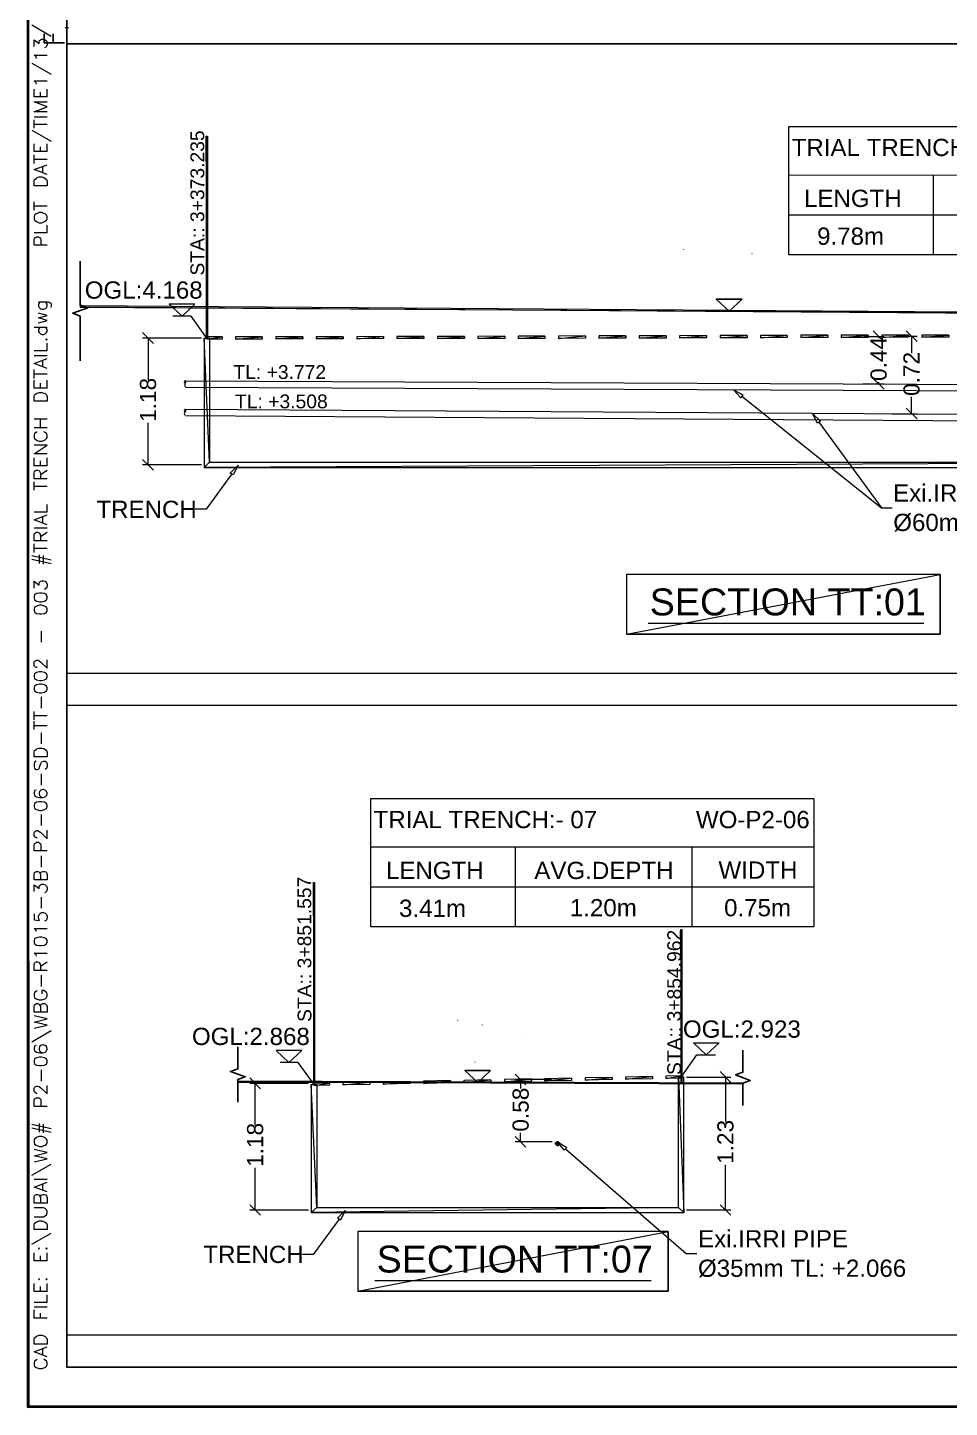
# Model space of a CAD drawing. Header units: inches. Extents: x -0.6 to 32.5, y 0.8 to 22.6.
# Drawn here: x 0.64 to 6.29, y 0.78 to 9.23 of the extents above; entities that cross this region are included whole.
import ezdxf

# ---------------------------------------------------------------- set-up
doc = ezdxf.new("R2010")
doc.units = ezdxf.units.IN
doc.header["$MEASUREMENT"] = 0
doc.layers.add('PDF_Geometry', color=7, linetype='Continuous', true_color=0xa5a5a5)
doc.layers.add('PDF_Text', color=7, linetype='Continuous')
doc.styles.add('PDF Arial', font='arial.ttf')

msp = doc.modelspace()

# ---------------------------------------------------------------- linework, layer by layer
at = {"layer": 'PDF_Geometry', "color": 7, "lineweight": 0}
for points in [[(0.6506, 22.5839), (0.6439, 22.5905), (0.6506, 0.7872), (0.6506, 22.5839)], [(0.6439, 22.5905), (0.6506, 0.7872), (0.6439, 0.7789), (0.6439, 22.5905)], [(10.1706, 5.2756), (10.1706, 9.1306), (0.8839, 9.1306), (0.8839, 5.2756), (10.1706, 5.2756)], [(5.0139, 6.9622), (4.9689, 7.0122), (5.0272, 6.9806), (5.0139, 6.9622)], [(5.4839, 6.8072), (5.4539, 6.8672), (5.5022, 6.8206), (5.4839, 6.8072)], [(1.8856, 6.5022), (1.9339, 6.5506), (1.9039, 6.4906), (1.8856, 6.5022)], [(4.3139, 5.8806), (4.3139, 5.5156), (6.2356, 5.5156), (6.2356, 5.8806), (4.3139, 5.8806)], [(4.4456, 5.5822), (6.1356, 5.5822)], [(7.0389, 1.2239), (7.0389, 5.0789), (0.8839, 5.0789), (0.8839, 1.2239), (7.0389, 1.2239)], [(3.9322, 2.3539), (3.8906, 2.4056), (3.9472, 2.3706), (3.9322, 2.3539)], [(2.5422, 1.9389), (2.5906, 1.9856), (2.5606, 1.9256), (2.5422, 1.9389)], [(2.6672, 1.8556), (2.6672, 1.4906), (4.5689, 1.4906), (4.5689, 1.8556), (2.6672, 1.8556)], [(2.7722, 1.5572), (4.4639, 1.5572)], [(0.6506, 0.7872), (0.6439, 0.7789), (32.4956, 0.7872), (0.6506, 0.7872)], [(0.6439, 0.7789), (32.4956, 0.7872), (32.5039, 0.7789), (0.6439, 0.7789)]]:
    msp.add_lwpolyline(points, dxfattribs=at)
at = {"layer": 'PDF_Geometry', "color": 7, "lineweight": 25}
for points in [[(27.7256, 1.0256), (27.7256, 22.3439), (0.8839, 22.3439), (0.8839, 1.0256), (27.7256, 1.0256)], [(0.8839, 9.1306), (27.7256, 9.1306)]]:
    msp.add_lwpolyline(points, dxfattribs=at)
at = {"layer": 'PDF_Geometry', "color": 8, "lineweight": 9}
for points in [[(0.6689, 9.2472), (0.7889, 9.1789)], [(0.6839, 9.1139), (0.6839, 9.1556), (0.7139, 9.1339), (0.7139, 9.1439), (0.7172, 9.1522), (0.7222, 9.1556), (0.7322, 9.1589), (0.7406, 9.1589), (0.7522, 9.1556), (0.7589, 9.1489), (0.7639, 9.1372), (0.7639, 9.1256), (0.7589, 9.1139), (0.7556, 9.1106), (0.7472, 9.1072)], [(0.6989, 9.0422), (0.6956, 9.0506), (0.6839, 9.0622), (0.7639, 9.0622)], [(0.6689, 9.0122), (0.7889, 8.9456)], [(0.6989, 8.8839), (0.6956, 8.8922), (0.6839, 8.9039), (0.7639, 8.9039)], [(0.7639, 8.8056), (0.6839, 8.8056), (0.6839, 8.8539)], [(0.7222, 8.8056), (0.7222, 8.8356)], [(0.7639, 8.8056), (0.7639, 8.8539)], [(0.7639, 8.7156), (0.6839, 8.7156), (0.7639, 8.7456), (0.6839, 8.7756), (0.7639, 8.7756)], [(0.6839, 8.6839), (0.7639, 8.6839)], [(0.6839, 8.6139), (0.6839, 8.6656)], [(0.6839, 8.6389), (0.7639, 8.6389)], [(0.6689, 8.6022), (0.7889, 8.5339)], [(0.7639, 8.4706), (0.6839, 8.4706), (0.6839, 8.5189)], [(0.7222, 8.4706), (0.7222, 8.5006)], [(0.7639, 8.4706), (0.7639, 8.5189)], [(0.6839, 8.3989), (0.6839, 8.4506)], [(0.6839, 8.4239), (0.7639, 8.4239)], [(0.7639, 8.3306), (0.6839, 8.3606), (0.7639, 8.3906)], [(0.7372, 8.3422), (0.7372, 8.3789)], [(0.7639, 8.2622), (0.6839, 8.2622), (0.6839, 8.2889), (0.6872, 8.3006), (0.6956, 8.3072), (0.7022, 8.3122), (0.7139, 8.3156), (0.7322, 8.3156), (0.7439, 8.3122), (0.7522, 8.3072), (0.7589, 8.3006), (0.7639, 8.2889), (0.7639, 8.2622)], [(0.6839, 8.1122), (0.6839, 8.1639)], [(0.6839, 8.1389), (0.7639, 8.1389)], [(0.6839, 8.0589), (0.6872, 8.0506), (0.6956, 8.0439), (0.7022, 8.0406), (0.7139, 8.0356), (0.7322, 8.0356), (0.7439, 8.0406), (0.7522, 8.0439), (0.7589, 8.0506), (0.7639, 8.0589), (0.7639, 8.0739), (0.7589, 8.0822), (0.7522, 8.0889), (0.7439, 8.0922), (0.7322, 8.0972), (0.7139, 8.0972), (0.7022, 8.0922), (0.6956, 8.0889), (0.6872, 8.0822), (0.6839, 8.0739), (0.6839, 8.0589)], [(0.6839, 7.9756), (0.7639, 7.9756), (0.7639, 8.0206)], [(0.7639, 7.8972), (0.6839, 7.8972), (0.6839, 7.9306), (0.6872, 7.9422), (0.6922, 7.9456), (0.6989, 7.9489), (0.7106, 7.9489), (0.7172, 7.9456), (0.7222, 7.9422), (0.7256, 7.9306), (0.7256, 7.8972)], [(0.7106, 7.5506), (0.7706, 7.5506), (0.7822, 7.5456), (0.7856, 7.5422), (0.7889, 7.5356), (0.7889, 7.5239), (0.7856, 7.5156)], [(0.7222, 7.5506), (0.7139, 7.5422), (0.7106, 7.5356), (0.7106, 7.5239), (0.7139, 7.5156), (0.7222, 7.5089), (0.7322, 7.5056), (0.7406, 7.5056), (0.7522, 7.5089), (0.7589, 7.5156), (0.7639, 7.5239), (0.7639, 7.5356), (0.7589, 7.5422), (0.7522, 7.5506)], [(0.7106, 7.4222), (0.7639, 7.4372), (0.7106, 7.4522), (0.7639, 7.4672), (0.7106, 7.4822)], [(0.6839, 7.3956), (0.7639, 7.3956)], [(0.7222, 7.3956), (0.7139, 7.3872), (0.7106, 7.3806), (0.7106, 7.3689), (0.7139, 7.3622), (0.7222, 7.3539), (0.7322, 7.3506), (0.7406, 7.3506), (0.7522, 7.3539), (0.7589, 7.3622), (0.7639, 7.3689), (0.7639, 7.3806), (0.7589, 7.3872), (0.7522, 7.3956)], [(0.6839, 7.2522), (0.7639, 7.2522), (0.7639, 7.2972)], [(0.7556, 7.3206), (0.7589, 7.3156), (0.7639, 7.3206), (0.7589, 7.3239), (0.7556, 7.3206)], [(0.6839, 7.2222), (0.7639, 7.2222)], [(0.7639, 7.1422), (0.6839, 7.1722), (0.7639, 7.2039)], [(0.7372, 7.1539), (0.7372, 7.1922)], [(0.6839, 7.0822), (0.6839, 7.1356)], [(0.6839, 7.1089), (0.7639, 7.1089)], [(0.7639, 7.0222), (0.6839, 7.0222), (0.6839, 7.0706)], [(0.7222, 7.0222), (0.7222, 7.0522)], [(0.7639, 7.0222), (0.7639, 7.0706)], [(0.7639, 6.9422), (0.6839, 6.9422), (0.6839, 6.9689), (0.6872, 6.9806), (0.6956, 6.9889), (0.7022, 6.9922), (0.7139, 6.9956), (0.7322, 6.9956), (0.7439, 6.9922), (0.7522, 6.9889), (0.7589, 6.9806), (0.7639, 6.9689), (0.7639, 6.9422)], [(0.6839, 6.8339), (0.7639, 6.8339)], [(0.6839, 6.7806), (0.7639, 6.7806)], [(0.7222, 6.7806), (0.7222, 6.8339)], [(0.7022, 6.7539), (0.6956, 6.7506), (0.6872, 6.7439), (0.6839, 6.7356), (0.6839, 6.7206), (0.6872, 6.7139), (0.6956, 6.7056), (0.7022, 6.7022), (0.7139, 6.6972), (0.7322, 6.6972), (0.7439, 6.7022), (0.7522, 6.7056), (0.7589, 6.7139), (0.7639, 6.7206), (0.7639, 6.7356), (0.7589, 6.7439), (0.7522, 6.7506), (0.7439, 6.7539)], [(0.7639, 6.6189), (0.6839, 6.6189), (0.7639, 6.6722), (0.6839, 6.6722)], [(0.7639, 6.5472), (0.6839, 6.5472), (0.6839, 6.5956)], [(0.7639, 6.5472), (0.7639, 6.5956)], [(0.7639, 6.4672), (0.6839, 6.4672), (0.6839, 6.5022), (0.6872, 6.5139), (0.6922, 6.5172), (0.6989, 6.5206), (0.7072, 6.5206), (0.7139, 6.5172), (0.7172, 6.5139), (0.7222, 6.5022), (0.7222, 6.4672)], [(0.7222, 6.5472), (0.7222, 6.5772)], [(0.7222, 6.4939), (0.7639, 6.5206)], [(0.6839, 6.3972), (0.6839, 6.4489)], [(0.6839, 6.4222), (0.7639, 6.4222)], [(0.6839, 6.2639), (0.7639, 6.2639), (0.7639, 6.3089)], [(0.7639, 6.1856), (0.6839, 6.2156), (0.7639, 6.2456)], [(0.7372, 6.1972), (0.7372, 6.2339)], [(0.6839, 6.1672), (0.7639, 6.1672)], [(0.7639, 6.0872), (0.6839, 6.0872), (0.6839, 6.1206), (0.6872, 6.1322), (0.6922, 6.1356), (0.6989, 6.1406), (0.7072, 6.1406), (0.7139, 6.1356), (0.7172, 6.1322), (0.7222, 6.1206), (0.7222, 6.0872)], [(0.7222, 6.1139), (0.7639, 6.1406)], [(0.6839, 6.0156), (0.6839, 6.0689)], [(0.6839, 6.0422), (0.7639, 6.0422)], [(0.6689, 5.9972), (0.7889, 5.9706)], [(0.6689, 5.9739), (0.7889, 5.9472)], [(0.7172, 5.9472), (0.7172, 6.0006)], [(0.7406, 5.9439), (0.7406, 5.9972)], [(0.6839, 5.7972), (0.6839, 5.8389), (0.7139, 5.8156), (0.7139, 5.8272), (0.7172, 5.8339), (0.7222, 5.8389), (0.7322, 5.8422), (0.7406, 5.8422), (0.7522, 5.8389), (0.7589, 5.8306), (0.7639, 5.8189), (0.7639, 5.8089), (0.7589, 5.7972), (0.7556, 5.7939), (0.7472, 5.7889)], [(0.6839, 5.7372), (0.6872, 5.7256), (0.6989, 5.7172), (0.7172, 5.7139), (0.7289, 5.7139), (0.7472, 5.7172), (0.7589, 5.7256), (0.7639, 5.7372), (0.7639, 5.7439), (0.7589, 5.7556), (0.7472, 5.7639), (0.7289, 5.7672), (0.7172, 5.7672), (0.6989, 5.7639), (0.6872, 5.7556), (0.6839, 5.7439), (0.6839, 5.7372)], [(0.6839, 5.6606), (0.6872, 5.6506), (0.6989, 5.6422), (0.7172, 5.6389), (0.7289, 5.6389), (0.7472, 5.6422), (0.7589, 5.6506), (0.7639, 5.6606), (0.7639, 5.6689), (0.7589, 5.6806), (0.7472, 5.6872), (0.7289, 5.6922), (0.7172, 5.6922), (0.6989, 5.6872), (0.6872, 5.6806), (0.6839, 5.6689), (0.6839, 5.6606)], [(0.7289, 5.4656), (0.7289, 5.5339)], [(0.7022, 5.3106), (0.6989, 5.3106), (0.6922, 5.3139), (0.6872, 5.3189), (0.6839, 5.3256), (0.6839, 5.3406), (0.6872, 5.3489), (0.6922, 5.3522), (0.6989, 5.3556), (0.7072, 5.3556), (0.7139, 5.3522), (0.7256, 5.3439), (0.7639, 5.3072), (0.7639, 5.3589)], [(0.6839, 5.2539), (0.6872, 5.2422), (0.6989, 5.2356), (0.7172, 5.2322), (0.7289, 5.2322), (0.7472, 5.2356), (0.7589, 5.2422), (0.7639, 5.2539), (0.7639, 5.2622), (0.7589, 5.2722), (0.7472, 5.2806), (0.7289, 5.2839), (0.7172, 5.2839), (0.6989, 5.2806), (0.6872, 5.2722), (0.6839, 5.2622), (0.6839, 5.2539)], [(0.6839, 5.1789), (0.6872, 5.1672), (0.6989, 5.1606), (0.7172, 5.1556), (0.7289, 5.1556), (0.7472, 5.1606), (0.7589, 5.1672), (0.7639, 5.1789), (0.7639, 5.1856), (0.7589, 5.1972), (0.7472, 5.2056), (0.7289, 5.2089), (0.7172, 5.2089), (0.6989, 5.2056), (0.6872, 5.1972), (0.6839, 5.1856), (0.6839, 5.1789)], [(0.7289, 5.0622), (0.7289, 5.1306)], [(0.6839, 4.9906), (0.6839, 5.0422)], [(0.6839, 5.0172), (0.7639, 5.0172)], [(0.6839, 4.9306), (0.6839, 4.9822)], [(0.6839, 4.9556), (0.7639, 4.9556)], [(0.7289, 4.8439), (0.7289, 4.9106)], [(0.7639, 4.7639), (0.6839, 4.7639), (0.6839, 4.7906), (0.6872, 4.8022), (0.6956, 4.8089), (0.7022, 4.8139), (0.7139, 4.8172), (0.7322, 4.8172), (0.7439, 4.8139), (0.7522, 4.8089), (0.7589, 4.8022), (0.7639, 4.7906), (0.7639, 4.7639)], [(0.6956, 4.7372), (0.6872, 4.7306), (0.6839, 4.7189), (0.6839, 4.7039), (0.6872, 4.6922), (0.6956, 4.6856), (0.7022, 4.6856), (0.7106, 4.6889), (0.7139, 4.6922), (0.7172, 4.7006), (0.7256, 4.7222), (0.7289, 4.7306), (0.7322, 4.7339), (0.7406, 4.7372), (0.7522, 4.7372), (0.7589, 4.7306), (0.7639, 4.7189), (0.7639, 4.7039), (0.7589, 4.6922), (0.7522, 4.6856)], [(0.7289, 4.5906), (0.7289, 4.6589)], [(0.6956, 4.5606), (0.6872, 4.5572), (0.6839, 4.5456), (0.6839, 4.5372), (0.6872, 4.5272), (0.6989, 4.5189), (0.7172, 4.5156), (0.7372, 4.5156), (0.7522, 4.5189), (0.7589, 4.5272), (0.7639, 4.5372), (0.7639, 4.5422), (0.7589, 4.5522), (0.7522, 4.5606), (0.7406, 4.5639), (0.7372, 4.5639), (0.7256, 4.5606), (0.7172, 4.5522), (0.7139, 4.5422), (0.7139, 4.5372), (0.7172, 4.5272), (0.7256, 4.5189), (0.7372, 4.5156)], [(0.6839, 4.4589), (0.6872, 4.4472), (0.6989, 4.4406), (0.7172, 4.4356), (0.7289, 4.4356), (0.7472, 4.4406), (0.7589, 4.4472), (0.7639, 4.4589), (0.7639, 4.4656), (0.7589, 4.4772), (0.7472, 4.4856), (0.7289, 4.4889), (0.7172, 4.4889), (0.6989, 4.4856), (0.6872, 4.4772), (0.6839, 4.4656), (0.6839, 4.4589)], [(0.7289, 4.3422), (0.7289, 4.4106)], [(0.7022, 4.2672), (0.6989, 4.2672), (0.6922, 4.2706), (0.6872, 4.2739), (0.6839, 4.2822), (0.6839, 4.2972), (0.6872, 4.3039), (0.6922, 4.3072), (0.6989, 4.3122), (0.7072, 4.3122), (0.7139, 4.3072), (0.7256, 4.3006), (0.7639, 4.2622), (0.7639, 4.3156)], [(0.7639, 4.1872), (0.6839, 4.1872), (0.6839, 4.2206), (0.6872, 4.2322), (0.6922, 4.2356), (0.6989, 4.2406), (0.7106, 4.2406), (0.7172, 4.2356), (0.7222, 4.2322), (0.7256, 4.2206), (0.7256, 4.1872)], [(0.7289, 4.0889), (0.7289, 4.1572)], [(0.7222, 4.0439), (0.7256, 4.0556), (0.7289, 4.0589), (0.7372, 4.0622), (0.7472, 4.0622), (0.7556, 4.0589), (0.7589, 4.0556), (0.7639, 4.0439), (0.7639, 4.0106), (0.6839, 4.0106), (0.6839, 4.0439), (0.6872, 4.0556), (0.6922, 4.0589), (0.6989, 4.0622), (0.7072, 4.0622), (0.7139, 4.0589), (0.7172, 4.0556), (0.7222, 4.0439), (0.7222, 4.0106)], [(0.6839, 3.9389), (0.6839, 3.9806), (0.7139, 3.9572), (0.7139, 3.9689), (0.7172, 3.9756), (0.7222, 3.9806), (0.7322, 3.9839), (0.7406, 3.9839), (0.7522, 3.9806), (0.7589, 3.9722), (0.7639, 3.9606), (0.7639, 3.9506), (0.7589, 3.9389), (0.7556, 3.9356), (0.7472, 3.9306)], [(0.7289, 3.8372), (0.7289, 3.9039)], [(0.6839, 3.8022), (0.6839, 3.7656), (0.7172, 3.7606), (0.7139, 3.7656), (0.7106, 3.7772), (0.7106, 3.7872), (0.7139, 3.7989), (0.7222, 3.8072), (0.7322, 3.8106), (0.7406, 3.8106), (0.7522, 3.8072), (0.7589, 3.7989), (0.7639, 3.7872), (0.7639, 3.7772), (0.7589, 3.7656), (0.7556, 3.7606), (0.7472, 3.7572)], [(0.6989, 3.6939), (0.6956, 3.7006), (0.6839, 3.7122), (0.7639, 3.7122)], [(0.6839, 3.6289), (0.6872, 3.6189), (0.6989, 3.6106), (0.7172, 3.6072), (0.7289, 3.6072), (0.7472, 3.6106), (0.7589, 3.6189), (0.7639, 3.6289), (0.7639, 3.6372), (0.7589, 3.6489), (0.7472, 3.6556), (0.7289, 3.6589), (0.7172, 3.6589), (0.6989, 3.6556), (0.6872, 3.6489), (0.6839, 3.6372), (0.6839, 3.6289)], [(0.6989, 3.5422), (0.6956, 3.5506), (0.6839, 3.5622), (0.7639, 3.5622)], [(0.7639, 3.4556), (0.6839, 3.4556), (0.6839, 3.4906), (0.6872, 3.5006), (0.6922, 3.5056), (0.6989, 3.5089), (0.7072, 3.5089), (0.7139, 3.5056), (0.7172, 3.5006), (0.7222, 3.4906), (0.7222, 3.4556)], [(0.7222, 3.4822), (0.7639, 3.5089)], [(0.7289, 3.3572), (0.7289, 3.4256)], [(0.7022, 3.3322), (0.6956, 3.3272), (0.6872, 3.3206), (0.6839, 3.3122), (0.6839, 3.2972), (0.6872, 3.2906), (0.6956, 3.2822), (0.7022, 3.2789), (0.7139, 3.2756), (0.7322, 3.2756), (0.7439, 3.2789), (0.7522, 3.2822), (0.7589, 3.2906), (0.7639, 3.2972), (0.7639, 3.3122), (0.7589, 3.3206), (0.7522, 3.3272), (0.7439, 3.3322), (0.7322, 3.3322), (0.7322, 3.3122)], [(0.7222, 3.2339), (0.7256, 3.2456), (0.7289, 3.2489), (0.7372, 3.2522), (0.7472, 3.2522), (0.7556, 3.2489), (0.7589, 3.2456), (0.7639, 3.2339), (0.7639, 3.1989), (0.6839, 3.1989), (0.6839, 3.2339), (0.6872, 3.2456), (0.6922, 3.2489), (0.6989, 3.2522), (0.7072, 3.2522), (0.7139, 3.2489), (0.7172, 3.2456), (0.7222, 3.2339), (0.7222, 3.1989)], [(0.6839, 3.1022), (0.7639, 3.1206), (0.6839, 3.1389), (0.7639, 3.1589), (0.6839, 3.1772)], [(0.6689, 3.0189), (0.7889, 3.0872)], [(0.6956, 2.9956), (0.6872, 2.9922), (0.6839, 2.9806), (0.6839, 2.9739), (0.6872, 2.9622), (0.6989, 2.9539), (0.7172, 2.9506), (0.7372, 2.9506), (0.7522, 2.9539), (0.7589, 2.9622), (0.7639, 2.9739), (0.7639, 2.9772), (0.7589, 2.9889), (0.7522, 2.9956), (0.7406, 3.0006), (0.7372, 3.0006), (0.7256, 2.9956), (0.7172, 2.9889), (0.7139, 2.9772), (0.7139, 2.9739), (0.7172, 2.9622), (0.7256, 2.9539), (0.7372, 2.9506)], [(0.6839, 2.8939), (0.6872, 2.8822), (0.6989, 2.8756), (0.7172, 2.8722), (0.7289, 2.8722), (0.7472, 2.8756), (0.7589, 2.8822), (0.7639, 2.8939), (0.7639, 2.9022), (0.7589, 2.9139), (0.7472, 2.9206), (0.7289, 2.9239), (0.7172, 2.9239), (0.6989, 2.9206), (0.6872, 2.9139), (0.6839, 2.9022), (0.6839, 2.8939)], [(0.7289, 2.7772), (0.7289, 2.8456)], [(0.7022, 2.7022), (0.6989, 2.7022), (0.6922, 2.7056), (0.6872, 2.7089), (0.6839, 2.7172), (0.6839, 2.7322), (0.6872, 2.7389), (0.6922, 2.7439), (0.6989, 2.7472), (0.7072, 2.7472), (0.7139, 2.7439), (0.7256, 2.7356), (0.7639, 2.6989), (0.7639, 2.7506)], [(0.7639, 2.6222), (0.6839, 2.6222), (0.6839, 2.6572), (0.6872, 2.6689), (0.6922, 2.6722), (0.6989, 2.6756), (0.7106, 2.6756), (0.7172, 2.6722), (0.7222, 2.6689), (0.7256, 2.6572), (0.7256, 2.6222)], [(0.6689, 2.5139), (0.7889, 2.4872)], [(0.6689, 2.4906), (0.7889, 2.4639)], [(0.7172, 2.4639), (0.7172, 2.5172)], [(0.7406, 2.4606), (0.7406, 2.5139)], [(0.6839, 2.4006), (0.6872, 2.3922), (0.6956, 2.3856), (0.7022, 2.3822), (0.7139, 2.3772), (0.7322, 2.3772), (0.7439, 2.3822), (0.7522, 2.3856), (0.7589, 2.3922), (0.7639, 2.4006), (0.7639, 2.4156), (0.7589, 2.4222), (0.7522, 2.4306), (0.7439, 2.4339), (0.7322, 2.4389), (0.7139, 2.4389), (0.7022, 2.4339), (0.6956, 2.4306), (0.6872, 2.4222), (0.6839, 2.4156), (0.6839, 2.4006)], [(0.6839, 2.2839), (0.7639, 2.3022), (0.6839, 2.3206), (0.7639, 2.3406), (0.6839, 2.3589)], [(0.6689, 2.2006), (0.7889, 2.2689)], [(0.6839, 2.1772), (0.7639, 2.1772)], [(0.7639, 2.0989), (0.6839, 2.1289), (0.7639, 2.1589)], [(0.7372, 2.1106), (0.7372, 2.1472)], [(0.7222, 2.0656), (0.7256, 2.0756), (0.7289, 2.0806), (0.7372, 2.0839), (0.7472, 2.0839), (0.7556, 2.0806), (0.7589, 2.0756), (0.7639, 2.0656), (0.7639, 2.0306), (0.6839, 2.0306), (0.6839, 2.0656), (0.6872, 2.0756), (0.6922, 2.0806), (0.6989, 2.0839), (0.7072, 2.0839), (0.7139, 2.0806), (0.7172, 2.0756), (0.7222, 2.0656), (0.7222, 2.0306)], [(0.6839, 1.9472), (0.7406, 1.9472), (0.7522, 1.9522), (0.7589, 1.9589), (0.7639, 1.9706), (0.7639, 1.9789), (0.7589, 1.9889), (0.7522, 1.9972), (0.7406, 2.0006), (0.6839, 2.0006)], [(0.7639, 1.8689), (0.6839, 1.8689), (0.6839, 1.8956), (0.6872, 1.9072), (0.6956, 1.9139), (0.7022, 1.9172), (0.7139, 1.9222), (0.7322, 1.9222), (0.7439, 1.9172), (0.7522, 1.9139), (0.7589, 1.9072), (0.7639, 1.8956), (0.7639, 1.8689)], [(0.6689, 1.7789), (0.7889, 1.8456)], [(0.7639, 1.6772), (0.6839, 1.6772), (0.6839, 1.7256)], [(0.7106, 1.7522), (0.7139, 1.7489), (0.7172, 1.7522), (0.7139, 1.7556), (0.7106, 1.7522)], [(0.7222, 1.6772), (0.7222, 1.7072)], [(0.7556, 1.7522), (0.7589, 1.7489), (0.7639, 1.7522), (0.7589, 1.7556), (0.7556, 1.7522)], [(0.7639, 1.6772), (0.7639, 1.7256)], [(0.7639, 1.4889), (0.6839, 1.4889), (0.6839, 1.5372)], [(0.7106, 1.5639), (0.7139, 1.5606), (0.7172, 1.5639), (0.7139, 1.5672), (0.7106, 1.5639)], [(0.7556, 1.5639), (0.7589, 1.5606), (0.7639, 1.5639), (0.7589, 1.5672), (0.7556, 1.5639)], [(0.7639, 1.4889), (0.7639, 1.5372)], [(0.6839, 1.4239), (0.7639, 1.4239), (0.7639, 1.4689)], [(0.7222, 1.4889), (0.7222, 1.5189)], [(0.6839, 1.3939), (0.7639, 1.3939)], [(0.7639, 1.3256), (0.6839, 1.3256), (0.6839, 1.3756)], [(0.7222, 1.3256), (0.7222, 1.3556)], [(0.7639, 1.1672), (0.6839, 1.1672), (0.6839, 1.1939), (0.6872, 1.2056), (0.6956, 1.2122), (0.7022, 1.2172), (0.7139, 1.2206), (0.7322, 1.2206), (0.7439, 1.2172), (0.7522, 1.2122), (0.7589, 1.2056), (0.7639, 1.1939), (0.7639, 1.1672)], [(0.7639, 1.0889), (0.6839, 1.1189), (0.7639, 1.1489)], [(0.7372, 1.1006), (0.7372, 1.1372)], [(0.7022, 1.0739), (0.6956, 1.0689), (0.6872, 1.0622), (0.6839, 1.0539), (0.6839, 1.0389), (0.6872, 1.0322), (0.6956, 1.0239), (0.7022, 1.0206), (0.7139, 1.0172), (0.7322, 1.0172), (0.7439, 1.0206), (0.7522, 1.0239), (0.7589, 1.0322), (0.7639, 1.0389), (0.7639, 1.0539), (0.7589, 1.0622), (0.7522, 1.0689), (0.7439, 1.0739)]]:
    msp.add_lwpolyline(points, dxfattribs=at)
at = {"layer": 'PDF_Geometry', "color": 5, "lineweight": 0}
msp.add_lwpolyline([(0.8739, 9.2306), (0.8939, 9.2306)], dxfattribs=at)
at = {"layer": 'PDF_Geometry', "color": 160, "lineweight": 25}
for points in [[(0.8706, 9.1372), (0.7456, 9.1372), (0.7456, 9.1922)], [(0.8006, 9.1372), (0.8006, 9.1922)]]:
    msp.add_lwpolyline(points, dxfattribs=at)
at = {"layer": 'PDF_Geometry', "color": 7, "lineweight": 18}
for points in [[(8.0239, 8.6256), (8.0239, 7.8389), (5.3089, 7.8389), (5.3089, 8.6256), (8.0239, 8.6256)], [(5.3089, 8.3272), (8.0239, 8.3289)], [(6.1922, 8.3272), (6.1922, 7.8389)], [(5.3089, 8.0839), (8.0239, 8.0839)], [(5.4622, 4.5089), (5.4622, 3.7222), (2.7472, 3.7222), (2.7472, 4.5089), (5.4622, 4.5089)], [(2.7472, 4.2122), (5.4622, 4.2122)], [(3.6306, 4.2122), (3.6306, 3.7222)], [(4.7139, 4.2122), (4.7139, 3.7222)], [(2.7472, 3.9672), (5.4622, 3.9672)]]:
    msp.add_lwpolyline(points, dxfattribs=at)
at = {"layer": 'PDF_Geometry', "color": 8, "lineweight": 0}
for points in [[(1.7389, 7.3289), (1.7455, 7.3289), (1.7389, 8.5656), (1.7389, 7.3289)], [(1.7455, 7.3289), (1.7389, 8.5656), (1.7455, 8.5656), (1.7455, 7.3289)], [(4.6606, 7.8739), (4.6606, 7.8722)], [(5.0806, 7.8489), (5.0806, 7.8472)], [(2.3956, 2.7572), (2.4022, 2.7572), (2.3956, 3.9939), (2.3956, 2.7572)], [(2.4022, 2.7572), (2.3956, 3.9939), (2.4022, 3.9939), (2.4022, 2.7572)], [(4.6456, 2.7639), (4.6522, 2.7639), (4.6456, 3.7056), (4.6456, 2.7639)], [(4.6522, 2.7639), (4.6456, 3.7056), (4.6522, 3.7056), (4.6522, 2.7639)], [(3.2772, 3.1489), (3.2772, 3.1472)], [(3.4306, 3.1206), (3.4306, 3.1222)], [(3.6989, 3.0639), (3.6989, 3.0622)], [(3.3855, 2.8906), (3.3839, 2.8906)]]:
    msp.add_lwpolyline(points, dxfattribs=at)
at = {"layer": 'PDF_Geometry', "color": 8, "lineweight": 25}
for points in [[(0.9656, 7.7989), (0.9656, 7.5306), (1.0122, 7.5139), (0.9206, 7.4806), (0.9656, 7.4639), (0.9656, 7.1889)], [(5.0222, 7.5672), (4.9422, 7.4939), (4.8639, 7.5672), (5.0222, 7.5672)], [(1.9322, 2.9872), (1.9322, 2.8522), (1.8872, 2.8356), (1.9772, 2.8039), (1.9322, 2.7872), (1.9322, 2.6489)], [(5.0272, 2.9672), (5.0272, 2.8322), (4.9822, 2.8156), (5.0722, 2.7822), (5.0272, 2.7656), (5.0272, 2.6289)], [(3.4806, 2.8422), (3.4022, 2.7689), (3.3239, 2.8422), (3.4806, 2.8422)]]:
    msp.add_lwpolyline(points, dxfattribs=at)
at = {"layer": 'PDF_Geometry', "color": 140, "lineweight": 0}
for points in [[(0.9656, 7.5256), (0.9656, 7.5189), (8.9189, 7.4689), (0.9656, 7.5256)], [(0.9656, 7.5189), (8.9189, 7.4689), (8.9189, 7.4622), (0.9656, 7.5189)], [(1.9322, 2.7772), (1.9322, 2.7706), (5.0272, 2.7656), (1.9322, 2.7772)], [(1.9322, 2.7706), (5.0272, 2.7656), (5.0272, 2.7589), (1.9322, 2.7706)], [(3.8856, 2.4022), (3.8889, 2.3939), (3.8839, 2.4006), (3.8856, 2.4022)], [(3.8889, 2.3939), (3.8839, 2.4006)], [(3.8839, 2.4006), (3.8889, 2.3939)], [(3.8889, 2.3939), (3.8839, 2.4006), (3.8889, 2.3939)], [(3.8839, 2.4006), (3.8889, 2.3939), (3.8839, 2.4006)], [(3.8839, 2.4006), (3.8889, 2.3939)], [(3.8839, 2.4006), (3.8889, 2.3939), (3.8839, 2.4006)], [(3.8889, 2.3939), (3.8889, 2.3939), (3.8839, 2.4006), (3.8889, 2.3939)], [(3.8889, 2.3939), (3.8839, 2.4006), (3.8872, 2.3956), (3.8889, 2.3939)], [(3.8839, 2.4006), (3.8872, 2.3956), (3.8839, 2.3989), (3.8839, 2.4006)], [(3.8872, 2.3956), (3.8839, 2.3989), (3.8856, 2.3989), (3.8872, 2.3956)], [(3.8839, 2.3989), (3.8872, 2.3956)], [(3.8839, 2.3989), (3.8872, 2.3956), (3.8839, 2.3989)], [(3.8939, 2.3922), (3.8939, 2.3922), (3.8855, 2.4039), (3.8939, 2.3922)], [(3.8939, 2.3922), (3.8855, 2.4039), (3.8956, 2.3922), (3.8939, 2.3922)], [(3.8939, 2.3939), (3.8939, 2.3939), (3.8855, 2.4039), (3.8939, 2.3939)], [(3.8939, 2.3939), (3.8855, 2.4039), (3.8939, 2.3922), (3.8939, 2.3939)], [(3.8989, 2.3872), (3.8872, 2.4039), (3.8856, 2.4039), (3.8989, 2.3872)], [(3.8922, 2.3939), (3.8856, 2.4039)], [(3.8856, 2.4039), (3.8922, 2.3939)], [(3.8922, 2.3939), (3.8856, 2.4039), (3.8922, 2.3939)], [(3.8856, 2.4039), (3.8922, 2.3939), (3.8856, 2.4039)], [(3.8922, 2.3939), (3.8922, 2.3939), (3.8856, 2.4039), (3.8922, 2.3939)], [(3.8922, 2.3939), (3.8856, 2.4039), (3.8939, 2.3939), (3.8922, 2.3939)], [(3.8922, 2.3939), (3.8856, 2.4039)], [(3.8922, 2.3939), (3.8856, 2.4039), (3.8922, 2.3939)], [(3.8856, 2.4039), (3.8922, 2.3939), (3.8856, 2.4022), (3.8856, 2.4039)], [(3.8906, 2.3939), (3.8906, 2.3939), (3.8856, 2.4022), (3.8906, 2.3939)], [(3.8906, 2.3939), (3.8856, 2.4022), (3.8922, 2.3939), (3.8906, 2.3939)], [(3.8856, 2.4022), (3.8906, 2.3939)], [(3.8906, 2.3939), (3.8856, 2.4022)], [(3.8856, 2.4022), (3.8906, 2.3939)], [(3.8856, 2.4022), (3.8906, 2.3939), (3.8856, 2.4022)], [(3.8906, 2.3939), (3.8906, 2.3939), (3.8856, 2.4022), (3.8906, 2.3939)], [(3.8906, 2.3939), (3.8856, 2.4022), (3.8906, 2.3939)], [(3.8856, 2.4022), (3.8906, 2.3939), (3.8856, 2.4022)], [(3.8906, 2.3939), (3.8856, 2.4022), (3.8889, 2.3939), (3.8906, 2.3939)], [(3.8872, 2.3956), (3.8856, 2.3989)], [(3.8872, 2.3956), (3.8872, 2.3956), (3.8856, 2.3989), (3.8872, 2.3956)], [(3.8872, 2.3956), (3.8856, 2.3989), (3.8872, 2.3956)], [(3.8856, 2.3989), (3.8872, 2.3956), (3.8856, 2.3972), (3.8856, 2.3989)], [(3.8856, 2.3989), (3.8872, 2.3956)], [(3.8856, 2.3989), (3.8872, 2.3956), (3.8856, 2.3989)], [(3.8856, 2.3972), (3.8856, 2.3956)], [(3.8856, 2.3956), (3.8856, 2.3956), (3.8856, 2.3972), (3.8856, 2.3956)], [(3.8856, 2.3956), (3.8856, 2.3972), (3.8872, 2.3956), (3.8856, 2.3956)], [(3.8856, 2.3972), (3.8856, 2.3956)], [(3.8856, 2.3972), (3.8856, 2.3956), (3.8856, 2.3972)], [(3.9005, 2.3872), (3.8872, 2.4056)], [(3.8872, 2.4056), (3.9005, 2.3872)], [(3.8889, 2.4056), (3.9005, 2.3872), (3.8872, 2.4056), (3.8889, 2.4056)], [(3.9005, 2.3872), (3.8872, 2.4056), (3.9005, 2.3872)], [(3.8872, 2.4056), (3.9005, 2.3872), (3.8872, 2.4056)], [(3.9005, 2.3872), (3.8872, 2.4056), (3.8989, 2.3872), (3.9005, 2.3872)], [(3.8872, 2.4056), (3.8989, 2.3872), (3.8872, 2.4039), (3.8872, 2.4056)], [(3.8872, 2.4039), (3.8989, 2.3872)], [(3.8872, 2.4039), (3.8989, 2.3872), (3.8872, 2.4039)], [(3.9006, 2.3906), (3.8906, 2.4056), (3.8889, 2.4056), (3.9006, 2.3906)], [(3.9005, 2.3889), (3.8889, 2.4056)], [(3.8889, 2.4056), (3.9005, 2.3889)], [(3.9005, 2.3889), (3.8889, 2.4056), (3.9005, 2.3889)], [(3.8889, 2.4056), (3.9005, 2.3889), (3.8889, 2.4056)], [(3.9005, 2.3889), (3.9005, 2.3889), (3.8889, 2.4056), (3.9005, 2.3889)], [(3.9005, 2.3889), (3.8889, 2.4056), (3.9005, 2.3906), (3.9005, 2.3889)], [(3.9005, 2.3889), (3.8889, 2.4056), (3.9005, 2.3872), (3.9005, 2.3889)], [(3.8922, 2.4056), (3.9006, 2.3906), (3.8906, 2.4056), (3.8922, 2.4056)], [(3.8906, 2.4056), (3.9006, 2.3906)], [(3.8906, 2.4056), (3.9006, 2.3906), (3.8906, 2.4056)], [(3.8906, 2.3822), (3.8922, 2.3822)], [(3.8922, 2.3822), (3.8906, 2.3822)], [(3.8922, 2.3822), (3.8906, 2.3822), (3.8922, 2.3822)], [(3.8906, 2.3822), (3.8906, 2.3822)], [(3.8906, 2.3822), (3.8906, 2.3822), (3.8922, 2.3822), (3.8906, 2.3822)], [(3.9022, 2.3922), (3.8922, 2.4056)], [(3.8922, 2.4056), (3.9022, 2.3922)], [(3.8939, 2.4056), (3.9022, 2.3922), (3.8922, 2.4056), (3.8939, 2.4056)], [(3.9022, 2.3922), (3.8922, 2.4056), (3.9022, 2.3922)], [(3.8922, 2.4056), (3.9022, 2.3922), (3.8922, 2.4056)], [(3.9022, 2.3922), (3.8922, 2.4056), (3.9006, 2.3906), (3.9022, 2.3922)], [(3.8922, 2.3822), (3.8939, 2.3839)], [(3.8922, 2.3839), (3.8922, 2.3822)], [(3.8922, 2.3822), (3.8922, 2.3839)], [(3.8922, 2.3839), (3.8922, 2.3822)], [(3.8922, 2.3839), (3.8922, 2.3822)], [(3.8922, 2.3822), (3.8939, 2.3839), (3.8922, 2.3822)], [(3.8939, 2.3839), (3.8922, 2.3822), (3.8922, 2.3839), (3.8939, 2.3839)], [(3.8922, 2.3822), (3.8922, 2.3839), (3.8922, 2.3822)], [(3.8922, 2.3839), (3.8922, 2.3822), (3.8922, 2.3839)], [(3.8922, 2.3822), (3.8922, 2.3822), (3.8922, 2.3839), (3.8922, 2.3822)], [(3.8922, 2.3822), (3.8922, 2.3839), (3.8922, 2.3822)], [(3.8956, 2.4056), (3.9022, 2.3939), (3.8939, 2.4056), (3.8956, 2.4056)], [(3.9022, 2.3939), (3.8939, 2.4056), (3.9022, 2.3922), (3.9022, 2.3939)], [(3.8956, 2.3856), (3.8956, 2.3839), (3.8939, 2.3839), (3.8956, 2.3856)], [(3.8956, 2.3839), (3.8939, 2.3839)], [(3.8939, 2.3839), (3.8956, 2.3839)], [(3.8939, 2.3839), (3.8956, 2.3839), (3.8939, 2.3839)], [(3.8956, 2.3839), (3.8956, 2.3839), (3.8939, 2.3839), (3.8956, 2.3839)], [(3.8939, 2.3839), (3.8956, 2.3839)], [(3.8939, 2.3839), (3.8956, 2.3839), (3.8939, 2.3839)], [(3.8956, 2.4039), (3.9022, 2.3956), (3.8956, 2.4056), (3.8956, 2.4039)], [(3.9022, 2.3956), (3.8956, 2.4056), (3.9022, 2.3939), (3.9022, 2.3956)], [(3.9022, 2.3972), (3.8972, 2.4039), (3.8956, 2.4039), (3.9022, 2.3972)], [(3.9022, 2.3972), (3.8956, 2.4039), (3.9022, 2.3956), (3.9022, 2.3972)], [(3.8989, 2.3872), (3.8956, 2.3922)], [(3.8989, 2.3872), (3.8956, 2.3922), (3.8989, 2.3872)], [(3.8956, 2.3922), (3.8989, 2.3872), (3.8956, 2.3906), (3.8956, 2.3922)], [(3.8989, 2.3872), (3.8956, 2.3906), (3.8989, 2.3856), (3.8989, 2.3872)], [(3.8956, 2.3906), (3.8989, 2.3856), (3.8956, 2.3889), (3.8956, 2.3906)], [(3.8989, 2.3856), (3.8956, 2.3889)], [(3.8956, 2.3889), (3.8989, 2.3856)], [(3.8989, 2.3856), (3.8956, 2.3889), (3.8989, 2.3856)], [(3.8956, 2.3889), (3.8989, 2.3856), (3.8956, 2.3889)], [(3.8956, 2.3889), (3.8989, 2.3856)], [(3.8956, 2.3889), (3.8989, 2.3856), (3.8956, 2.3889)], [(3.8989, 2.3856), (3.8989, 2.3856), (3.8956, 2.3889), (3.8989, 2.3856)], [(3.8989, 2.3856), (3.8956, 2.3889), (3.8972, 2.3856), (3.8989, 2.3856)], [(3.8956, 2.3889), (3.8972, 2.3856), (3.8956, 2.3872), (3.8956, 2.3889)], [(3.8972, 2.3856), (3.8956, 2.3872)], [(3.8972, 2.3856), (3.8956, 2.3872), (3.8972, 2.3856)], [(3.8956, 2.3872), (3.8972, 2.3856), (3.8956, 2.3856), (3.8956, 2.3872)], [(3.8972, 2.3839), (3.8972, 2.3839), (3.8956, 2.3856), (3.8972, 2.3839)], [(3.8972, 2.3839), (3.8956, 2.3856), (3.8972, 2.3856), (3.8972, 2.3839)], [(3.8956, 2.3856), (3.8956, 2.3839)], [(3.8956, 2.3839), (3.8956, 2.3839), (3.8956, 2.3856), (3.8956, 2.3839)], [(3.8956, 2.3839), (3.8956, 2.3856), (3.8972, 2.3839), (3.8956, 2.3839)], [(3.8956, 2.3856), (3.8956, 2.3839)], [(3.8956, 2.3839), (3.8956, 2.3856), (3.8956, 2.3839)], [(3.8989, 2.4022), (3.9022, 2.3972), (3.8972, 2.4039), (3.8989, 2.4022)], [(3.8972, 2.4039), (3.9022, 2.3972)], [(3.8972, 2.4039), (3.9022, 2.3972), (3.8972, 2.4039)], [(3.9005, 2.3989), (3.8989, 2.4022)], [(3.8989, 2.4022), (3.9005, 2.3989)], [(3.9005, 2.4006), (3.9005, 2.3989), (3.8989, 2.4022), (3.9005, 2.4006)], [(3.9005, 2.3989), (3.8989, 2.4022), (3.9005, 2.3989)], [(3.8989, 2.4022), (3.9005, 2.3989), (3.8989, 2.4022)], [(3.9005, 2.3989), (3.8989, 2.4022), (3.9022, 2.3972), (3.9005, 2.3989)]]:
    msp.add_lwpolyline(points, dxfattribs=at)
at = {"layer": 'PDF_Geometry', "color": 7, "lineweight": 13}
for points in [[(1.5106, 7.5372), (1.5906, 7.4639), (1.6689, 7.5372), (1.5106, 7.5372)], [(1.7422, 7.3289), (1.6456, 7.4639), (1.5339, 7.4639)], [(2.1672, 2.9656), (2.2456, 2.8922), (2.3239, 2.9656), (2.1672, 2.9656)], [(4.8806, 3.0122), (4.8022, 2.9389), (4.7239, 3.0122), (4.8806, 3.0122)], [(2.3989, 2.7572), (2.3022, 2.8922), (2.1906, 2.8922)], [(4.6489, 2.8022), (4.7456, 2.9389), (4.8589, 2.9389)]]:
    msp.add_lwpolyline(points, dxfattribs=at)
at = {"layer": 'PDF_Geometry', "color": 7, "lineweight": 9}
for points in [[(1.4156, 7.2956), (1.3489, 7.3622)], [(5.8922, 7.3056), (5.8256, 7.3722)], [(6.0939, 7.3072), (6.0272, 7.3722)], [(1.7089, 7.3289), (1.3489, 7.3289)], [(1.3822, 7.3289), (1.3822, 7.0706)], [(5.7706, 7.3389), (5.8922, 7.3389)], [(5.8589, 7.3389), (5.8589, 7.3289)], [(5.9656, 7.3406), (6.0939, 7.3406)], [(6.0606, 7.3406), (6.0606, 7.2372)], [(5.7622, 7.0489), (5.8922, 7.0489)], [(5.8256, 7.0822), (5.8922, 7.0156)], [(5.8589, 7.0489), (5.8589, 7.0589)], [(5.0206, 6.9722), (5.8756, 6.2889)], [(6.0606, 6.8656), (6.0606, 6.9689)], [(5.9406, 6.8656), (6.0939, 6.8656)], [(6.0272, 6.8989), (6.0939, 6.8339)], [(1.3822, 6.5522), (1.3822, 6.8089)], [(5.4922, 6.8139), (5.8756, 6.2889), (5.9406, 6.2889)], [(1.3489, 6.5856), (1.4156, 6.5189)], [(1.7089, 6.5522), (1.3489, 6.5522)], [(1.8956, 6.4972), (1.7372, 6.2806), (1.6706, 6.2806)], [(2.0706, 2.7306), (2.0056, 2.7972)], [(3.6972, 2.7539), (3.6322, 2.8206)], [(4.6822, 2.8022), (4.9539, 2.8022)], [(4.9539, 2.7689), (4.8872, 2.8356)], [(4.9206, 2.8022), (4.9206, 2.5256)], [(2.3639, 2.7639), (2.0056, 2.7639)], [(2.0372, 2.7639), (2.0372, 2.5072)], [(3.8539, 2.7872), (3.6322, 2.7872)], [(3.6639, 2.7872), (3.6639, 2.7322)], [(3.6639, 2.4056), (3.6639, 2.4606)], [(3.6322, 2.4389), (3.6972, 2.3722)], [(3.8572, 2.4056), (3.6322, 2.4056)], [(3.9406, 2.3622), (4.6789, 1.7206), (4.7456, 1.7206)], [(2.0389, 1.9872), (2.0389, 2.2456)], [(4.9206, 1.9889), (4.9206, 2.2656)], [(2.0056, 2.0206), (2.0706, 1.9556)], [(2.3656, 1.9872), (2.0056, 1.9872)], [(4.6822, 1.9889), (4.9539, 1.9889)], [(4.8872, 2.0206), (4.9539, 1.9556)], [(2.5522, 1.9322), (2.3939, 1.7156), (2.3272, 1.7156)]]:
    msp.add_lwpolyline(points, dxfattribs=at)
at = {"layer": 'PDF_Geometry', "color": 8, "lineweight": 0, "true_color": 0x767676}
for points in [[(1.7256, 6.5356), (1.7589, 6.5689), (1.7256, 7.3289), (1.7256, 6.5356)], [(1.7589, 6.5689), (1.7256, 7.3289), (1.7589, 7.3289), (1.7589, 6.5689)], [(1.7422, 7.3356), (1.7422, 7.3222), (1.8356, 7.3356), (1.7422, 7.3356)], [(1.7422, 7.3222), (1.8356, 7.3356), (1.8356, 7.3222), (1.7422, 7.3222)], [(1.9172, 7.3356), (1.9172, 7.3222), (2.0822, 7.3356), (1.9172, 7.3356)], [(1.9172, 7.3222), (2.0822, 7.3356), (2.0822, 7.3222), (1.9172, 7.3222)], [(2.1656, 7.3372), (2.1656, 7.3239), (2.3306, 7.3372), (2.1656, 7.3372)], [(2.1656, 7.3239), (2.3306, 7.3372), (2.3306, 7.3239), (2.1656, 7.3239)], [(2.4122, 7.3372), (2.4122, 7.3239), (2.5772, 7.3372), (2.4122, 7.3372)], [(2.4122, 7.3239), (2.5772, 7.3372), (2.5772, 7.3239), (2.4122, 7.3239)], [(2.6606, 7.3372), (2.6606, 7.3239), (2.8256, 7.3389), (2.6606, 7.3372)], [(2.6606, 7.3239), (2.8256, 7.3389), (2.8256, 7.3256), (2.6606, 7.3239)], [(2.9072, 7.3389), (2.9072, 7.3256), (3.0722, 7.3389), (2.9072, 7.3389)], [(2.9072, 7.3256), (3.0722, 7.3389), (3.0722, 7.3256), (2.9072, 7.3256)], [(3.1556, 7.3389), (3.1556, 7.3256), (3.3206, 7.3389), (3.1556, 7.3389)], [(3.1556, 7.3256), (3.3206, 7.3389), (3.3206, 7.3256), (3.1556, 7.3256)], [(3.4022, 7.3389), (3.4022, 7.3272), (3.5672, 7.3406), (3.4022, 7.3389)], [(3.4022, 7.3272), (3.5672, 7.3406), (3.5672, 7.3272), (3.4022, 7.3272)], [(3.6489, 7.3406), (3.6506, 7.3272), (3.8139, 7.3406), (3.6489, 7.3406)], [(3.6506, 7.3272), (3.8139, 7.3406), (3.8139, 7.3272), (3.6506, 7.3272)], [(3.8972, 7.3406), (3.8972, 7.3272), (4.0622, 7.3422), (3.8972, 7.3406)], [(3.8972, 7.3272), (4.0622, 7.3422), (4.0622, 7.3289), (3.8972, 7.3272)], [(4.1439, 7.3422), (4.1439, 7.3289), (4.3089, 7.3422), (4.1439, 7.3422)], [(4.1439, 7.3289), (4.3089, 7.3422), (4.3089, 7.3289), (4.1439, 7.3289)], [(4.3922, 7.3422), (4.3922, 7.3289), (4.5572, 7.3422), (4.3922, 7.3422)], [(4.3922, 7.3289), (4.5572, 7.3422), (4.5572, 7.3289), (4.3922, 7.3289)], [(4.6389, 7.3422), (4.6389, 7.3306), (4.8039, 7.3439), (4.6389, 7.3422)], [(4.6389, 7.3306), (4.8039, 7.3439), (4.8039, 7.3306), (4.6389, 7.3306)], [(4.8872, 7.3439), (4.8872, 7.3306), (5.0522, 7.3439), (4.8872, 7.3439)], [(4.8872, 7.3306), (5.0522, 7.3439), (5.0522, 7.3306), (4.8872, 7.3306)], [(5.1339, 7.3439), (5.1339, 7.3306), (5.2989, 7.3439), (5.1339, 7.3439)], [(5.1339, 7.3306), (5.2989, 7.3439), (5.2989, 7.3322), (5.1339, 7.3306)], [(5.3822, 7.3456), (5.3822, 7.3322), (5.5472, 7.3456), (5.3822, 7.3456)], [(5.3822, 7.3322), (5.5472, 7.3456), (5.5472, 7.3322), (5.3822, 7.3322)], [(5.6289, 7.3456), (5.6289, 7.3322), (5.7939, 7.3456), (5.6289, 7.3456)], [(5.6289, 7.3322), (5.7939, 7.3456), (5.7939, 7.3322), (5.6289, 7.3322)], [(5.8772, 7.3456), (5.8772, 7.3322), (6.0422, 7.3472), (5.8772, 7.3456)], [(5.8772, 7.3322), (6.0422, 7.3472), (6.0422, 7.3339), (5.8772, 7.3322)], [(6.1239, 7.3472), (6.1239, 7.3339), (6.2889, 7.3472), (6.1239, 7.3472)], [(6.1239, 7.3339), (6.2889, 7.3472), (6.2889, 7.3339), (6.1239, 7.3339)], [(8.2139, 6.5356), (8.1806, 6.5689), (1.7256, 6.5356), (8.2139, 6.5356)], [(8.1806, 6.5689), (1.7256, 6.5356), (1.7589, 6.5689), (8.1806, 6.5689)], [(3.5656, 2.7872), (3.5656, 2.7739), (3.7306, 2.7906), (3.5656, 2.7872)], [(3.5656, 2.7739), (3.7306, 2.7906), (3.7306, 2.7772), (3.5656, 2.7739)], [(3.8122, 2.7922), (3.8122, 2.7789), (3.9772, 2.7956), (3.8122, 2.7922)], [(3.8122, 2.7789), (3.9772, 2.7956), (3.9772, 2.7822), (3.8122, 2.7789)], [(4.0606, 2.7972), (4.0606, 2.7839), (4.2256, 2.8006), (4.0606, 2.7972)], [(4.0606, 2.7839), (4.2256, 2.8006), (4.2256, 2.7872), (4.0606, 2.7839)], [(4.3072, 2.8022), (4.3072, 2.7889), (4.4722, 2.8056), (4.3072, 2.8022)], [(4.3072, 2.7889), (4.4722, 2.8056), (4.4722, 2.7922), (4.3072, 2.7889)], [(4.5556, 2.8072), (4.5556, 2.7939), (4.6489, 2.8089), (4.5556, 2.8072)], [(4.5556, 2.7939), (4.6489, 2.8089), (4.6489, 2.7956), (4.5556, 2.7939)], [(4.6656, 2.8022), (4.6322, 2.8022), (4.6656, 1.9722), (4.6656, 2.8022)], [(4.6322, 2.8022), (4.6656, 1.9722), (4.6322, 2.0039), (4.6322, 2.8022)], [(2.3822, 1.9722), (2.4156, 2.0039), (2.3822, 2.7572), (2.3822, 1.9722)], [(2.4156, 2.0039), (2.3822, 2.7572), (2.4156, 2.7572), (2.4156, 2.0039)], [(2.3989, 2.7639), (2.3989, 2.7506), (2.4922, 2.7656), (2.3989, 2.7639)], [(2.3989, 2.7506), (2.4922, 2.7656), (2.4939, 2.7522), (2.3989, 2.7506)], [(2.5756, 2.7672), (2.5756, 2.7539), (2.7406, 2.7706), (2.5756, 2.7672)], [(2.5756, 2.7539), (2.7406, 2.7706), (2.7406, 2.7572), (2.5756, 2.7539)], [(2.8222, 2.7722), (2.8222, 2.7589), (2.9872, 2.7756), (2.8222, 2.7722)], [(2.8222, 2.7589), (2.9872, 2.7756), (2.9872, 2.7622), (2.8222, 2.7589)], [(3.0706, 2.7772), (3.0706, 2.7639), (3.2356, 2.7806), (3.0706, 2.7772)], [(3.0706, 2.7639), (3.2356, 2.7806), (3.2356, 2.7672), (3.0706, 2.7639)], [(3.3172, 2.7822), (3.3172, 2.7689), (3.4822, 2.7856), (3.3172, 2.7822)], [(3.3172, 2.7689), (3.4822, 2.7856), (3.4822, 2.7722), (3.3172, 2.7689)], [(4.6656, 1.9722), (4.6322, 2.0039), (2.3822, 1.9722), (4.6656, 1.9722)], [(4.6322, 2.0039), (2.3822, 1.9722), (2.4156, 2.0039), (4.6322, 2.0039)]]:
    msp.add_lwpolyline(points, dxfattribs=at)
at = {"layer": 'PDF_Geometry', "color": 140, "lineweight": 18}
for points in [[(1.6106, 7.0672), (8.3289, 7.0372)], [(1.6106, 7.0289), (8.3289, 6.9972)], [(1.6106, 6.8939), (8.3289, 6.8506)], [(1.6106, 6.8539), (8.3289, 6.8106)]]:
    msp.add_lwpolyline(points, dxfattribs=at)
at = {"layer": 'PDF_Geometry', "color": 2, "lineweight": 0}
for points in [[(4.3139, 5.8806), (4.3139, 5.5156), (6.2356, 5.8806), (4.3139, 5.8806)], [(4.3139, 5.5156), (6.2356, 5.8806), (6.2356, 5.5156), (4.3139, 5.5156)], [(2.6672, 1.8556), (2.6672, 1.4906), (4.5689, 1.8556), (2.6672, 1.8556)], [(2.6672, 1.4906), (4.5689, 1.8556), (4.5689, 1.4906), (2.6672, 1.4906)]]:
    msp.add_lwpolyline(points, dxfattribs=at)
at = {"layer": 'PDF_Geometry', "color": 140, "lineweight": 18}
for centre, radius, start, end in [((1.6147, 7.0597), 0.0108, 120.55878, 238.90878), ((1.6164, 7.0397), 0.0108, 121.12337, 239.3882), ((1.6031, 7.0597), 0.0108, 300.57927, 58.89412), ((1.6147, 6.8847), 0.0108, 120.55878, 238.90878), ((1.6147, 6.8664), 0.0108, 121.12337, 239.3882), ((1.6031, 6.8847), 0.0108, 300.57697, 58.88868), ((3.8897, 2.4014), 0.00583, 89.98918, 270.01082), ((3.8897, 2.4014), 0.00583, 89.98918, 270.01082), ((3.8897, 2.3947), 0.0108, 359.96734, 90.03017), ((3.8897, 2.3897), 0.00583, 269.98918, 90.01082), ((3.8897, 2.3897), 0.00583, 269.98918, 90.01082), ((3.8897, 2.3947), 0.0108, 269.96983, 0.03266)]:
    msp.add_arc(centre, radius, start, end, dxfattribs=at)
msp.add_ellipse((3.8897, 2.3947), major_axis=(-0.0107, 0.0018), ratio=0.999453, dxfattribs=at)

# ---------------------------------------------------------------- texts
at = {"layer": 'PDF_Text', "color": 8, "attachment_point": 7, "style": 'PDF Arial'}
for s, insert, char_height, rotation in [('\\W1.001069;STA:: 3+373.235', (1.7274, 7.7115), 0.08445, 90), ('\\W1.001118;\\Q-0.00011;STA:: 3+851.557', (2.3843, 3.14), 0.084463, 90.10993), ('\\W1.001096;STA:: 3+854.962', (4.6491, 2.8148), 0.084463, 90)]:
    msp.add_mtext(s, dxfattribs=dict(at, insert=insert, char_height=char_height, rotation=rotation))
at = {"layer": 'PDF_Text', "color": 1, "attachment_point": 7, "style": 'PDF Arial'}
for s, insert, char_height in [('\\W1.000769;TRIAL TRENCH:- 01', (5.3257, 8.4421), 0.105588), ('\\W1.000659;LENGTH', (5.4014, 8.1304), 0.105588), ('\\W1.000839;TRIAL TRENCH:- 07', (2.764, 4.3254), 0.105603), ('\\W1.000624;WO-P2-06', (4.739, 4.3253), 0.105603), ('\\W1.000659;LENGTH', (2.8397, 4.0138), 0.105603), ('\\W1.001004;AVG.DEPTH', (3.7487, 4.0138), 0.105603), ('\\W1.000584;WIDTH', (4.8773, 4.0172), 0.105603)]:
    msp.add_mtext(s, dxfattribs=dict(at, insert=insert, char_height=char_height))
at = {"layer": 'PDF_Text', "attachment_point": 7, "style": 'PDF Arial'}
for s, insert, char_height in [('\\W1.000602;9.78m', (5.4816, 7.8988), 0.105588), ('\\W1.000807;OGL:4.168', (0.9944, 7.5688), 0.105588), ('\\W1.001055;TL: +3.772', (1.9049, 7.0774), 0.084471), ('\\W1.000944;TL: +3.508', (1.9149, 6.8975), 0.084471), ('\\W1.000749;Exi.IRRI PIPE', (5.9472, 6.3272), 0.105588), ('\\W1.000677;TRENCH', (1.0657, 6.2254), 0.105588), ('\\W1.000432;Ø60mm', (5.9482, 6.143), 0.105588), ('\\W1.000904;SECTION TT:01', (4.4559, 5.6277), 0.164984), ('\\W1.000688;3.41m', (2.92, 3.782), 0.105603), ('\\W1.000581;1.20m', (3.9666, 3.7855), 0.105603), ('\\W1.000602;0.75m', (4.9116, 3.7855), 0.105603), ('\\W1.000800;OGL:2.923', (4.6594, 3.042), 0.105603), ('\\W1.000807;OGL:2.868', (1.651, 2.9971), 0.105603), ('\\W1.000749;Exi.IRRI PIPE', (4.7522, 1.7589), 0.105603), ('\\W1.000677;TRENCH', (1.7207, 1.6621), 0.105603), ('\\W1.000990;SECTION TT:07', (2.7826, 1.6027), 0.165007), ('\\W1.000731;Ø35mm TL: +2.066', (4.7516, 1.5747), 0.105603)]:
    msp.add_mtext(s, dxfattribs=dict(at, insert=insert, char_height=char_height))
at = {"layer": 'PDF_Text', "attachment_point": 7, "rotation": 90, "style": 'PDF Arial'}
for s, insert, char_height in [('\\W1.000873;0.44', (5.9089, 7.0663), 0.09899), ('\\W1.001208;0.72', (6.1106, 6.9746), 0.09899), ('\\W1.000905;1.18', (1.4322, 6.8156), 0.09899), ('\\W1.000924;0.58', (3.7156, 2.468), 0.099003), ('\\W1.000905;1.18', (2.0889, 2.2523), 0.099003), ('\\W1.000888;1.23', (4.9706, 2.2706), 0.099003)]:
    msp.add_mtext(s, dxfattribs=dict(at, insert=insert, char_height=char_height))

doc.saveas('drawing.dxf')
